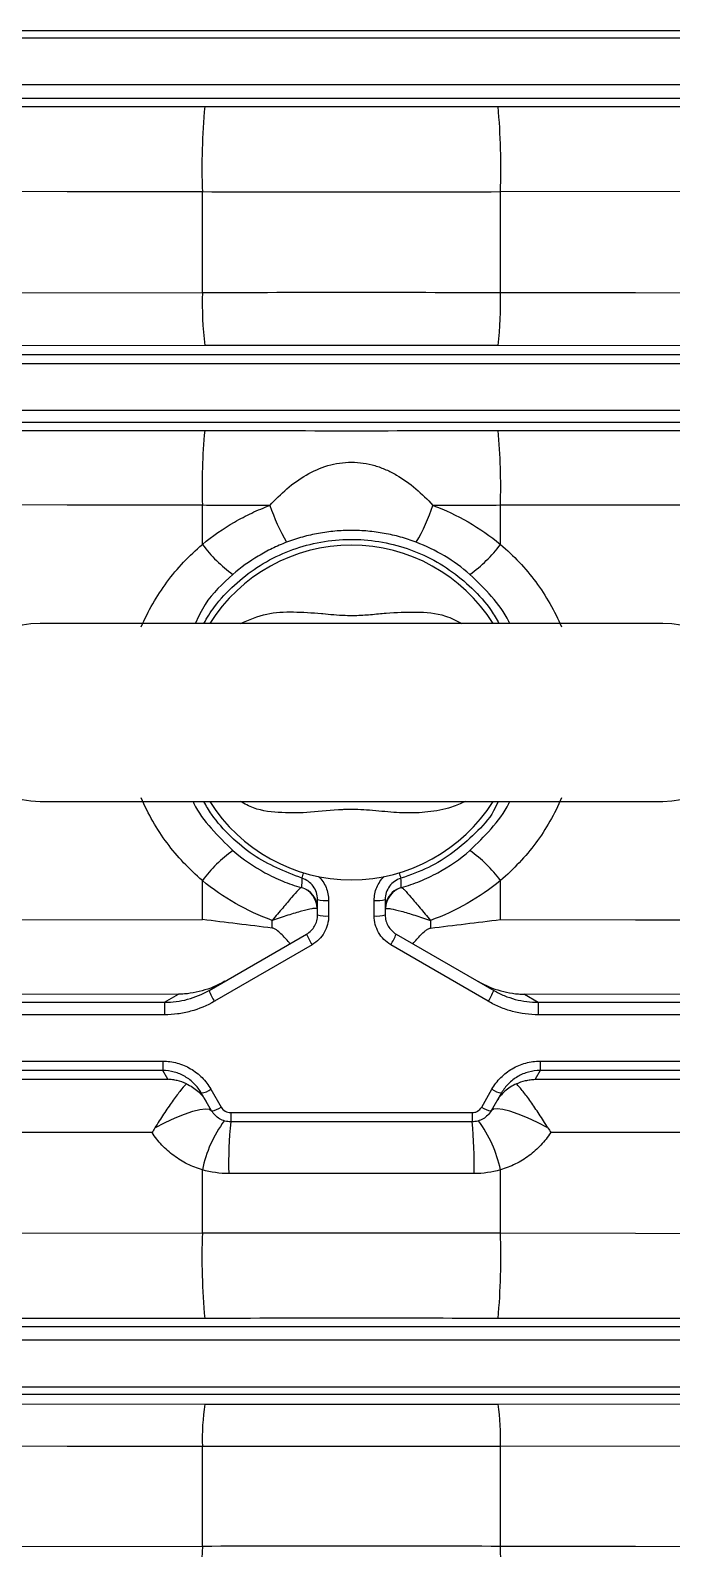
# Paper-space layout '_Top' of a CAD drawing. Header units: inches. Extents: x -10.2 to 13.8, y -10.2 to 6.6.
# Drawn here: x -0.902 to 0.9, y -2.349 to 1.916 of the extents above; entities that cross this region are included whole.
import ezdxf

# ---------------------------------------------------------------- set-up
doc = ezdxf.new("R2010")
doc.units = ezdxf.units.IN
doc.header["$MEASUREMENT"] = 0

psp = doc.layouts.new('_Top')

# ---------------------------------------------------------------- linework, layer by layer
at = {"color": 7, "linetype": 'Continuous', "lineweight": 25}
for p, q in [((-4.4384, 1.9163), (4.4384, 1.9163)), ((4.4384, 1.8942), (-4.4384, 1.8942)), ((-4.4384, 1.7639), (4.4384, 1.7639)), ((-5.4862, 1.7071), (-0.4122, 1.7023)), ((4.4384, 1.7247), (-4.4384, 1.7247)), ((0.4122, 1.7023), (5.4862, 1.7071)), ((-0.4188, 1.1802), (-0.4188, 1.4622)), ((0.4188, 1.1802), (0.4188, 1.4622)), ((-0.4122, 1.0308), (-5.4862, 1.026)), ((5.4862, 1.026), (0.4122, 1.0308)), ((-4.4384, 1.006), (4.4384, 1.006)), ((4.4384, 0.9796), (-4.4384, 0.9796)), ((-4.4384, 0.8494), (4.4384, 0.8494)), ((4.4384, 0.8144), (-4.4384, 0.8144)), ((-5.4862, 0.7965), (-0.4122, 0.7918)), ((0.4122, 0.7918), (5.4862, 0.7965)), ((-0.4188, 0.472), (-0.4188, 0.5819)), ((2.8994, 0.5844), (0.4188, 0.5819)), ((0.4188, 0.472), (0.4188, 0.5819)), ((0.875, 0.25), (-0.875, 0.25)), ((-0.875, -0.25), (0.875, -0.25)), ((-0.4188, -0.5819), (-0.4188, -0.472)), ((0.4188, -0.5819), (0.4188, -0.472)), ((-0.095, -0.5691), (-0.095, -0.5254)), ((-0.064, -0.5279), (-0.064, -0.5717)), ((0.064, -0.5717), (0.064, -0.5279)), ((0.095, -0.5254), (0.095, -0.5691)), ((-1.459, -0.5829), (-0.4188, -0.5819)), ((-0.2223, -0.606), (-0.2223, -0.5842)), ((0.2223, -0.5842), (0.2223, -0.606)), ((-0.4001, -0.781), (-0.126, -0.6227)), ((0.126, -0.6227), (0.4001, -0.781)), ((-0.1105, -0.6526), (-0.3846, -0.8116)), ((0.3846, -0.8116), (0.1105, -0.6526)), ((-0.4861, -0.7919), (-1.4524, -0.7928)), ((-0.5252, -0.8144), (-0.4861, -0.7919)), ((0.4861, -0.7919), (0.5252, -0.8144)), ((1.4524, -0.7928), (0.4861, -0.7919)), ((-1.4148, -0.8144), (-0.5252, -0.8144)), ((-0.5252, -0.8494), (-1.4148, -0.8494)), ((-0.5252, -0.8144), (-0.5252, -0.8494)), ((0.5252, -0.8144), (0.5252, -0.8494)), ((0.5252, -0.8144), (1.4148, -0.8144)), ((1.4148, -0.8494), (0.5252, -0.8494)), ((-1.4097, -0.9796), (-0.5303, -0.9796)), ((-0.5303, -0.9796), (-0.5303, -1.006)), ((0.5303, -0.9796), (1.4097, -0.9796)), ((0.5303, -0.9796), (0.5303, -1.006)), ((-0.5303, -1.006), (-1.4097, -1.006)), ((-0.5161, -1.0307), (-0.5303, -1.006)), ((0.5303, -1.006), (0.5161, -1.0307)), ((1.4097, -1.006), (0.5303, -1.006)), ((-0.395, -1.0584), (-0.3661, -1.1087)), ((0.3661, -1.1087), (0.395, -1.0584)), ((-0.3929, -1.119), (-0.4218, -1.0689)), ((0.4218, -1.0689), (0.3929, -1.119)), ((-0.3392, -1.1243), (0.3392, -1.1243)), ((-0.3392, -1.1243), (-0.3392, -1.15)), ((0.3392, -1.15), (-0.3392, -1.15)), ((0.3392, -1.1243), (0.3392, -1.15)), ((1.3927, -1.1796), (0.5601, -1.1801)), ((-0.4188, -1.4622), (-0.4188, -1.2851)), ((0.4188, -1.4622), (0.4188, -1.2851)), ((-0.4122, -1.7023), (-5.4862, -1.7071)), ((5.4862, -1.7071), (0.4122, -1.7023)), ((-4.4384, -1.7247), (4.4384, -1.7247)), ((4.4384, -1.7639), (-4.4384, -1.7639)), ((-4.4384, -1.8942), (4.4384, -1.8942)), ((4.4384, -1.9163), (-4.4384, -1.9163)), ((-5.4862, -1.9381), (-0.4122, -1.9431)), ((0.4122, -1.9431), (5.4862, -1.9381)), ((-0.4188, -2.3419), (-0.4188, -2.0622)), ((0.4188, -2.3419), (0.4188, -2.0622))]:
    psp.add_line(p, q, dxfattribs=at)
at = {"color": 7, "linetype": 'Continuous', "lineweight": 25, "flags": 128}
for points in [[(-0.4188, 1.4622), (-0.7985, 1.4626), (-2.3176, 1.4645), (-5.4928, 1.4683)], [(5.4928, 1.4683), (5.1131, 1.4679), (3.594, 1.466), (0.4188, 1.4622)], [(-5.4928, 1.1768), (-5.1131, 1.1771), (-3.594, 1.1781), (-0.4188, 1.1802)], [(0.4188, 1.1802), (0.7985, 1.18), (2.3176, 1.1789), (5.4928, 1.1768)], [(-0.4188, 0.5819), (-0.7986, 0.5823), (-2.3176, 0.5838), (-2.8994, 0.5844)], [(0.4188, -0.5819), (0.7986, -0.5823), (1.459, -0.5829)], [(-1.4234, -1.0299), (-0.971, -1.0303), (-0.5161, -1.0307)], [(0.5161, -1.0307), (1.0311, -1.0302), (1.4234, -1.0299)], [(-0.5524, -1.1673), (-0.5232, -1.1523), (-0.495, -1.1392), (-0.4688, -1.1284), (-0.4454, -1.1204), (-0.4256, -1.1153), (-0.4099, -1.1134), (-0.3989, -1.1146), (-0.3929, -1.119)], [(0.5524, -1.1673), (0.5232, -1.1523), (0.495, -1.1392), (0.4688, -1.1284), (0.4454, -1.1204), (0.4256, -1.1153), (0.4099, -1.1134), (0.3989, -1.1146), (0.3929, -1.119)], [(-0.5601, -1.1801), (-0.9399, -1.1799), (-1.3927, -1.1796)], [(-5.4928, -1.4683), (-5.1131, -1.4679), (-3.594, -1.466), (-0.4188, -1.4622)], [(0.4188, -1.4622), (0.7985, -1.4626), (2.3176, -1.4645), (5.4928, -1.4683)], [(-0.4188, -2.0622), (-0.7985, -2.062), (-2.3174, -2.0612), (-5.4928, -2.0595)], [(5.4928, -2.0595), (5.1131, -2.0597), (3.5942, -2.0605), (0.4188, -2.0622)], [(-5.4928, -2.3492), (-5.1131, -2.3487), (-3.5942, -2.3465), (-0.4188, -2.3419)], [(0.4188, -2.3419), (0.7985, -2.3425), (2.3174, -2.3447), (5.4928, -2.3492)]]:
    psp.add_lwpolyline(points, dxfattribs=at)
at = {"color": 7, "linetype": 'Continuous', "lineweight": 25}
for centre, radius, start, end in [((1.4685, 1.5302), 1.8885, 174.7715, 182.0655), ((-1.4685, 1.5302), 1.8885, 357.9345, 5.2285), ((0.6082, 1.1509), 1.0274, 178.3678, 186.715), ((-0.6082, 1.1509), 1.0274, 353.285, 1.6322), ((1.2241, 0.6351), 1.6437, 174.5278, 181.8538), ((-1.2241, 0.6351), 1.6437, 358.1462, 5.4722), ((0.2759, 0.7477), 0.5314, 198.1966, 210.4801), ((-0.2759, 0.7477), 0.5314, 329.5199, 341.8034), ((-0.1057, 0.7053), 0.3904, 216.6978, 234.3994), ((0, 0), 0.47, 32.1349, 147.8651), ((0.1057, 0.7053), 0.3904, 305.6006, 323.3022), ((-0.875, 0), 0.25, 90, 270), ((0.875, 0), 0.25, 270, 90), ((0, 0), 0.47, 212.1349, 327.8651), ((-0.1057, -0.7053), 0.3904, 125.6006, 143.3022), ((0.1057, -0.7053), 0.3904, 36.6978, 54.3994), ((9.9225, -0.7805), 10.0666, 178.20852, 178.35735), ((-0.3073, -0.4012), 0.1801, 338.9755, 344.1244), ((0.3073, -0.4012), 0.1801, 195.8756, 201.0245), ((-9.7601, -0.7756), 9.9042, 1.64143, 1.7927), ((-0.158, -0.5513), 0.0618, 0.4803, 73.6537), ((-0.157, -0.5516), 0.062, 0.0068, 74.13), ((0.158, -0.5513), 0.0618, 106.3463, 179.5197), ((-0.0717, -0.4287), 0.0995, 256.4556, 274.4396), ((0.0717, -0.4287), 0.0995, 265.5604, 283.5444), ((0.157, -0.5515), 0.062, 159.697, 179.9997), ((-0.0717, -0.4798), 0.0922, 255.3569, 274.7859), ((0.0717, -0.4798), 0.0922, 265.2141, 284.6431), ((0.0375, -0.557), 0.1762, 201.9204, 212.8861), ((-0.0375, -0.557), 0.1762, 327.1139, 338.0796), ((-0.2633, -0.7311), 0.1455, 200.0575, 213.6074), ((0.2633, -0.7311), 0.1455, 326.3926, 339.9425), ((-0.4273, -1.0155), 0.0537, 275.8641, 307.048), ((0.4273, -1.0155), 0.0537, 232.952, 264.1359), ((-0.3971, -1.0679), 0.0513, 274.7355, 307.3039), ((0.3971, -1.0679), 0.0513, 232.6961, 265.2645), ((-0.0766, -1.3556), 0.3494, 143.4192, 168.3567), ((0.7737, -1.2646), 1.1187, 174.1213, 181.582), ((-0.7737, -1.2646), 1.1187, 358.418, 5.8787), ((0.0766, -1.3556), 0.3494, 11.6433, 36.5808), ((1.4685, -1.5302), 1.8885, 177.9345, 185.2285), ((-1.4685, -1.5302), 1.8885, 354.7715, 2.0655), ((0.2961, -2.0423), 0.7152, 172.0296, 181.5968), ((-0.2961, -2.0423), 0.7152, 358.4032, 7.9704), ((1.6214, -2.4272), 2.0419, 177.6075, 185.2022), ((-1.6214, -2.4272), 2.0419, 354.7978, 2.3925)]:
    psp.add_arc(centre, radius, start, end, dxfattribs=at)
at = {"color": 8, "linetype": 'Continuous', "lineweight": 25}
psp.add_arc((0.157, -0.5516), 0.062, 105.8736, 159.6929, dxfattribs=at)
at = {"color": 7, "linetype": 'Continuous', "lineweight": 25}
for points in [[(-0.4122, 1.7023), (-0.1374, 1.7021), (0.1374, 1.7021), (0.4122, 1.7023)], [(0.4188, 1.4622), (0.1397, 1.4618), (-0.1397, 1.4618), (-0.4188, 1.4622)], [(-0.4188, 1.1802), (-0.1397, 1.1804), (0.1397, 1.1804), (0.4188, 1.1802)], [(0.4122, 1.0308), (0.1374, 1.0311), (-0.1374, 1.0311), (-0.4122, 1.0308)], [(-0.4122, 0.7918), (-0.1374, 0.7916), (0.1374, 0.7916), (0.4122, 0.7918)], [(-0.229, 0.5817), (-0.2923, 0.5818), (-0.3555, 0.5818), (-0.4188, 0.5819)], [(0.4188, 0.5819), (0.3555, 0.5818), (0.2923, 0.5818), (0.229, 0.5817)], [(-0.1406, -0.492), (-0.1402, -0.492), (-0.14, -0.492), (-0.14, -0.4919)], [(0.14, -0.4919), (0.14, -0.492), (0.1402, -0.492), (0.1406, -0.492)], [(-0.2223, -0.606), (-0.2878, -0.5979), (-0.3533, -0.5899), (-0.4188, -0.5819)], [(0.2223, -0.606), (0.2878, -0.5979), (0.3533, -0.5899), (0.4188, -0.5819)], [(-0.5524, -1.1673), (-0.555, -1.1715), (-0.5576, -1.1758), (-0.5601, -1.1801)], [(0.5524, -1.1673), (0.555, -1.1715), (0.5576, -1.1758), (0.5601, -1.1801)], [(-0.3447, -1.2955), (-0.37, -1.2955), (-0.3947, -1.292), (-0.4188, -1.2851)], [(0.3447, -1.2955), (0.1149, -1.2954), (-0.1149, -1.2954), (-0.3447, -1.2955)], [(0.4188, -1.2851), (0.3947, -1.292), (0.37, -1.2955), (0.3447, -1.2955)], [(-0.4188, -1.4622), (-0.1397, -1.4618), (0.1397, -1.4618), (0.4188, -1.4622)], [(0.4122, -1.7023), (0.1374, -1.7021), (-0.1374, -1.7021), (-0.4122, -1.7023)], [(-0.4122, -1.9431), (-0.1374, -1.9434), (0.1374, -1.9434), (0.4122, -1.9431)], [(0.4188, -2.0622), (0.1397, -2.0623), (-0.1397, -2.0623), (-0.4188, -2.0622)], [(-0.4188, -2.3419), (-0.1397, -2.3415), (0.1397, -2.3415), (0.4188, -2.3419)]]:
    psp.add_open_spline(points, degree=3, dxfattribs=at)
for points, knots in [([(-0.229, 0.5817), (-0.2139, 0.5984), (-0.198, 0.6141), (-0.164, 0.6429), (-0.1457, 0.656), (-0.1077, 0.678), (-0.0877, 0.687), (-0.0448, 0.6997), (-0.0228, 0.7031), (0.0112, 0.7032), (0.0224, 0.7023), (0.0444, 0.699), (0.0553, 0.6966), (0.0767, 0.6903), (0.0871, 0.6864), (0.1073, 0.6776), (0.1171, 0.6726), (0.1457, 0.6561), (0.1639, 0.6429), (0.198, 0.6141), (0.2139, 0.5985), (0.229, 0.5817)], [0, 0, 0, 0, 0.125, 0.125, 0.25, 0.25, 0.375, 0.375, 0.5, 0.5, 0.5625, 0.5625, 0.625, 0.625, 0.6875, 0.6875, 0.75, 0.75, 0.875, 0.875, 1, 1, 1, 1]), ([(-0.4188, 0.472), (-0.3904, 0.4957), (-0.3603, 0.5166), (-0.3128, 0.5441), (-0.2966, 0.5525), (-0.2634, 0.5682), (-0.2463, 0.5753), (-0.229, 0.5817)], [0, 0, 0, 0, 0.5, 0.5, 0.75, 0.75, 1, 1, 1, 1]), ([(0.229, 0.5817), (0.2634, 0.569), (0.2965, 0.5535), (0.3599, 0.5169), (0.3904, 0.4957), (0.4188, 0.472)], [0, 0, 0, 0, 0.5, 0.5, 1, 1, 1, 1]), ([(-0.5906, 0.2402), (-0.5715, 0.2851), (-0.5473, 0.3271), (-0.4893, 0.4053), (-0.456, 0.4406), (-0.4188, 0.472)], [0, 0, 0, 0, 0.5, 0.5, 1, 1, 1, 1]), ([(-0.1821, 0.4781), (-0.196, 0.4728), (-0.2096, 0.4669), (-0.2361, 0.454), (-0.249, 0.447), (-0.2867, 0.4244), (-0.3106, 0.4073), (-0.333, 0.3879)], [0, 0, 0, 0, 0.25, 0.25, 0.5, 0.5, 1, 1, 1, 1]), ([(0.1821, 0.4781), (0.1675, 0.4837), (0.1527, 0.4886), (0.1228, 0.4969), (0.1077, 0.5004), (0.0771, 0.5059), (0.0616, 0.508), (0.0308, 0.5108), (0.0154, 0.5114), (-0.0154, 0.5114), (-0.0308, 0.5108), (-0.0616, 0.508), (-0.0771, 0.5059), (-0.1077, 0.5004), (-0.1228, 0.4969), (-0.1527, 0.4886), (-0.1675, 0.4837), (-0.1821, 0.4781)], [0, 0, 0, 0, 0.125, 0.125, 0.25, 0.25, 0.375, 0.375, 0.5, 0.5, 0.625, 0.625, 0.75, 0.75, 0.875, 0.875, 1, 1, 1, 1]), ([(0.333, 0.3879), (0.3106, 0.4072), (0.2864, 0.4247), (0.236, 0.4548), (0.2096, 0.4676), (0.1821, 0.4781)], [0, 0, 0, 0, 0.5, 0.5, 1, 1, 1, 1]), ([(0.4188, 0.472), (0.4561, 0.4405), (0.4892, 0.4054), (0.5324, 0.3472), (0.5457, 0.3269), (0.5701, 0.2845), (0.581, 0.2627), (0.5906, 0.2402)], [0, 0, 0, 0, 0.5, 0.5, 0.75, 0.75, 1, 1, 1, 1]), ([(-0.4188, -0.472), (-0.4561, -0.4405), (-0.4892, -0.4054), (-0.5324, -0.3472), (-0.5457, -0.3269), (-0.5701, -0.2845), (-0.581, -0.2627), (-0.5906, -0.2402)], [0, 0, 0, 0, 0.5, 0.5, 0.75, 0.75, 1, 1, 1, 1]), ([(0.5906, -0.2402), (0.581, -0.2627), (0.5701, -0.2845), (0.5457, -0.3269), (0.5324, -0.3472), (0.4892, -0.4054), (0.4561, -0.4405), (0.4188, -0.472)], [0, 0, 0, 0, 0.25, 0.25, 0.5, 0.5, 1, 1, 1, 1]), ([(-0.333, -0.3879), (-0.305, -0.412), (-0.2749, -0.4328), (-0.2268, -0.4589), (-0.2102, -0.4668), (-0.176, -0.4808), (-0.1584, -0.4869), (-0.1406, -0.492)], [0, 0, 0, 0, 0.5, 0.5, 0.75, 0.75, 1, 1, 1, 1]), ([(0.1406, -0.492), (0.1584, -0.4869), (0.176, -0.4808), (0.2102, -0.4668), (0.2268, -0.4589), (0.2749, -0.4328), (0.305, -0.412), (0.333, -0.3879)], [0, 0, 0, 0, 0.25, 0.25, 0.5, 0.5, 1, 1, 1, 1]), ([(-0.095, -0.5254), (-0.095, -0.5121), (-0.0993, -0.499), (-0.1112, -0.483), (-0.1159, -0.4783), (-0.1269, -0.4706), (-0.1328, -0.4677), (-0.1392, -0.4658)], [0, 0, 0, 0, 0.5, 0.5, 0.75, 0.75, 1, 1, 1, 1]), ([(-0.092, -0.4609), (-0.0832, -0.4696), (-0.0761, -0.4801), (-0.0689, -0.4972), (-0.0671, -0.5033), (-0.0646, -0.5155), (-0.064, -0.5216), (-0.064, -0.5279)], [0, 0, 0, 0, 0.5, 0.5, 0.75, 0.75, 1, 1, 1, 1]), ([(0.064, -0.5279), (0.064, -0.5216), (0.0646, -0.5155), (0.067, -0.5034), (0.0689, -0.4973), (0.0737, -0.4859), (0.0766, -0.4804), (0.0835, -0.4701), (0.0876, -0.4653), (0.092, -0.4609)], [0, 0, 0, 0, 0.25, 0.25, 0.5, 0.5, 0.75, 0.75, 1, 1, 1, 1]), ([(0.1392, -0.4658), (0.1264, -0.4697), (0.1151, -0.4777), (0.1032, -0.4937), (0.1002, -0.4996), (0.096, -0.5123), (0.095, -0.5188), (0.095, -0.5254)], [0, 0, 0, 0, 0.5, 0.5, 0.75, 0.75, 1, 1, 1, 1]), ([(-0.2223, -0.5842), (-0.2584, -0.5713), (-0.2929, -0.5554), (-0.3584, -0.518), (-0.3895, -0.4965), (-0.4188, -0.472)], [0, 0, 0, 0, 0.5, 0.5, 1, 1, 1, 1]), ([(-0.1406, -0.492), (-0.1413, -0.492), (-0.1424, -0.4927), (-0.1455, -0.4952), (-0.1474, -0.497), (-0.1544, -0.5042), (-0.1607, -0.5113), (-0.1717, -0.5241), (-0.1757, -0.5288), (-0.1841, -0.5387), (-0.1885, -0.544), (-0.1977, -0.5549), (-0.2025, -0.5606), (-0.2123, -0.5722), (-0.2174, -0.5782), (-0.2223, -0.5842)], [0, 0, 0, 0, 0.125, 0.125, 0.25, 0.25, 0.5, 0.5, 0.625, 0.625, 0.75, 0.75, 0.875, 0.875, 1, 1, 1, 1]), ([(0.1406, -0.492), (0.1413, -0.492), (0.1424, -0.4927), (0.1455, -0.4952), (0.1474, -0.497), (0.1544, -0.5042), (0.1607, -0.5113), (0.1717, -0.5241), (0.1757, -0.5288), (0.1841, -0.5387), (0.1885, -0.544), (0.1977, -0.5549), (0.2025, -0.5606), (0.2123, -0.5722), (0.2174, -0.5782), (0.2223, -0.5842)], [0, 0, 0, 0, 0.125, 0.125, 0.25, 0.25, 0.5, 0.5, 0.625, 0.625, 0.75, 0.75, 0.875, 0.875, 1, 1, 1, 1]), ([(0.4188, -0.472), (0.3894, -0.4965), (0.3583, -0.518), (0.2928, -0.5554), (0.2584, -0.5712), (0.2223, -0.5842)], [0, 0, 0, 0, 0.5, 0.5, 1, 1, 1, 1]), ([(-0.0962, -0.5508), (-0.0973, -0.5504), (-0.099, -0.5502), (-0.104, -0.5505), (-0.1072, -0.5509), (-0.1184, -0.5529), (-0.1284, -0.5553), (-0.1457, -0.56), (-0.1519, -0.5617), (-0.1649, -0.5656), (-0.1716, -0.5676), (-0.1855, -0.572), (-0.1928, -0.5743), (-0.2074, -0.5791), (-0.215, -0.5816), (-0.2223, -0.5842)], [0, 0, 0, 0, 0.125, 0.125, 0.25, 0.25, 0.5, 0.5, 0.625, 0.625, 0.75, 0.75, 0.875, 0.875, 1, 1, 1, 1]), ([(0.0962, -0.5508), (0.0973, -0.5504), (0.099, -0.5502), (0.104, -0.5505), (0.1072, -0.5509), (0.1184, -0.5529), (0.1284, -0.5553), (0.1457, -0.56), (0.1519, -0.5617), (0.1649, -0.5656), (0.1716, -0.5676), (0.1855, -0.572), (0.1928, -0.5743), (0.2074, -0.5791), (0.215, -0.5816), (0.2223, -0.5842)], [0, 0, 0, 0, 0.125, 0.125, 0.25, 0.25, 0.5, 0.5, 0.625, 0.625, 0.75, 0.75, 0.875, 0.875, 1, 1, 1, 1]), ([(-0.126, -0.6227), (-0.1212, -0.62), (-0.117, -0.6167), (-0.1093, -0.6091), (-0.106, -0.6047), (-0.1006, -0.5954), (-0.0985, -0.5903), (-0.0957, -0.5798), (-0.095, -0.5745), (-0.095, -0.5691)], [0, 0, 0, 0, 0.25, 0.25, 0.5, 0.5, 0.75, 0.75, 1, 1, 1, 1]), ([(-0.064, -0.5717), (-0.064, -0.5799), (-0.0651, -0.588), (-0.0692, -0.6037), (-0.0724, -0.6114), (-0.0805, -0.6254), (-0.0855, -0.632), (-0.097, -0.6435), (-0.1034, -0.6485), (-0.1105, -0.6526)], [0, 0, 0, 0, 0.25, 0.25, 0.5, 0.5, 0.75, 0.75, 1, 1, 1, 1]), ([(0.1105, -0.6526), (0.1034, -0.6485), (0.0969, -0.6435), (0.0855, -0.632), (0.0804, -0.6254), (0.0724, -0.6113), (0.0692, -0.6036), (0.0651, -0.588), (0.064, -0.5799), (0.064, -0.5717)], [0, 0, 0, 0, 0.25, 0.25, 0.5, 0.5, 0.75, 0.75, 1, 1, 1, 1]), ([(0.095, -0.5691), (0.095, -0.5745), (0.0957, -0.5798), (0.0985, -0.5902), (0.1006, -0.5953), (0.106, -0.6047), (0.1093, -0.609), (0.117, -0.6167), (0.1212, -0.62), (0.126, -0.6227)], [0, 0, 0, 0, 0.25, 0.25, 0.5, 0.5, 0.75, 0.75, 1, 1, 1, 1]), ([(-0.1726, -0.6497), (-0.1798, -0.6412), (-0.1871, -0.6328), (-0.1989, -0.6208), (-0.203, -0.6169), (-0.2096, -0.6117), (-0.2119, -0.6101), (-0.2168, -0.6074), (-0.2195, -0.6063), (-0.2223, -0.606)], [0, 0, 0, 0, 0.5, 0.5, 0.75, 0.75, 0.875, 0.875, 1, 1, 1, 1]), ([(0.1726, -0.6497), (0.1797, -0.6413), (0.187, -0.633), (0.1988, -0.621), (0.2029, -0.617), (0.2095, -0.6117), (0.2118, -0.6101), (0.2168, -0.6074), (0.2195, -0.6063), (0.2223, -0.606)], [0, 0, 0, 0, 0.5, 0.5, 0.75, 0.75, 0.875, 0.875, 1, 1, 1, 1]), ([(-0.3557, -0.7554), (-0.3766, -0.7674), (-0.398, -0.7761), (-0.4306, -0.7851), (-0.4416, -0.7874), (-0.4582, -0.7899), (-0.4638, -0.7905), (-0.4749, -0.7915), (-0.4806, -0.7918), (-0.4861, -0.7919)], [0, 0, 0, 0, 0.5, 0.5, 0.75, 0.75, 0.875, 0.875, 1, 1, 1, 1]), ([(0.3557, -0.7554), (0.3766, -0.7674), (0.398, -0.7761), (0.4306, -0.7851), (0.4416, -0.7874), (0.4582, -0.7899), (0.4638, -0.7905), (0.4749, -0.7915), (0.4806, -0.7918), (0.4861, -0.7919)], [0, 0, 0, 0, 0.5, 0.5, 0.75, 0.75, 0.875, 0.875, 1, 1, 1, 1]), ([(-0.5252, -0.8144), (-0.5142, -0.8144), (-0.5032, -0.8137), (-0.4815, -0.8109), (-0.4707, -0.8087), (-0.4391, -0.8002), (-0.4191, -0.792), (-0.4001, -0.781)], [0, 0, 0, 0, 0.25, 0.25, 0.5, 0.5, 1, 1, 1, 1]), ([(0.4001, -0.781), (0.4096, -0.7865), (0.4194, -0.7913), (0.4396, -0.7997), (0.4501, -0.8032), (0.4816, -0.8116), (0.5032, -0.8144), (0.5252, -0.8144)], [0, 0, 0, 0, 0.25, 0.25, 0.5, 0.5, 1, 1, 1, 1]), ([(-0.3846, -0.8116), (-0.4059, -0.824), (-0.4284, -0.8333), (-0.4639, -0.8429), (-0.4761, -0.8454), (-0.5005, -0.8486), (-0.5128, -0.8494), (-0.5252, -0.8494)], [0, 0, 0, 0, 0.5, 0.5, 0.75, 0.75, 1, 1, 1, 1]), ([(0.5252, -0.8494), (0.5004, -0.8494), (0.4762, -0.8462), (0.4408, -0.8367), (0.429, -0.8327), (0.4063, -0.8233), (0.3952, -0.8178), (0.3846, -0.8116)], [0, 0, 0, 0, 0.5, 0.5, 0.75, 0.75, 1, 1, 1, 1]), ([(-0.5303, -0.9796), (-0.5165, -0.9796), (-0.5029, -0.9814), (-0.4831, -0.9868), (-0.4765, -0.9891), (-0.4639, -0.9944), (-0.4578, -0.9974), (-0.4402, -1.0078), (-0.4292, -1.0163), (-0.4101, -1.0356), (-0.4018, -1.0465), (-0.395, -1.0584)], [0, 0, 0, 0, 0.25, 0.25, 0.375, 0.375, 0.5, 0.5, 0.75, 0.75, 1, 1, 1, 1]), ([(0.395, -1.0584), (0.4018, -1.0465), (0.41, -1.0357), (0.4244, -1.0211), (0.4296, -1.0165), (0.4404, -1.0081), (0.4461, -1.0043), (0.4637, -0.994), (0.4766, -0.9886), (0.5029, -0.9814), (0.5165, -0.9796), (0.5303, -0.9796)], [0, 0, 0, 0, 0.25, 0.25, 0.375, 0.375, 0.5, 0.5, 0.75, 0.75, 1, 1, 1, 1]), ([(-0.4218, -1.0689), (-0.4273, -1.0594), (-0.4339, -1.0508), (-0.4492, -1.0354), (-0.458, -1.0285), (-0.4722, -1.0203), (-0.477, -1.0179), (-0.4872, -1.0136), (-0.4924, -1.0118), (-0.5083, -1.0075), (-0.5192, -1.006), (-0.5303, -1.006)], [0, 0, 0, 0, 0.25, 0.25, 0.5, 0.5, 0.625, 0.625, 0.75, 0.75, 1, 1, 1, 1]), ([(0.5303, -1.006), (0.5192, -1.006), (0.5083, -1.0075), (0.4872, -1.0132), (0.4769, -1.0176), (0.4627, -1.0258), (0.4582, -1.0288), (0.4495, -1.0356), (0.4454, -1.0392), (0.4339, -1.0508), (0.4273, -1.0594), (0.4218, -1.0689)], [0, 0, 0, 0, 0.25, 0.25, 0.5, 0.5, 0.625, 0.625, 0.75, 0.75, 1, 1, 1, 1]), ([(-0.4637, -1.0435), (-0.4692, -1.0491), (-0.4753, -1.0562), (-0.4888, -1.0731), (-0.4962, -1.083), (-0.5115, -1.1044), (-0.5194, -1.1161), (-0.5358, -1.1409), (-0.5441, -1.1538), (-0.5524, -1.1673)], [0, 0, 0, 0, 0.25, 0.25, 0.5, 0.5, 0.75, 0.75, 1, 1, 1, 1]), ([(-0.4637, -1.0435), (-0.4722, -1.0394), (-0.4808, -1.0364), (-0.4939, -1.0333), (-0.4983, -1.0324), (-0.5072, -1.0312), (-0.5116, -1.0309), (-0.5161, -1.0307)], [0, 0, 0, 0, 0.5, 0.5, 0.75, 0.75, 1, 1, 1, 1]), ([(-0.4637, -1.0435), (-0.4515, -1.0487), (-0.4408, -1.0557), (-0.4268, -1.0682), (-0.4224, -1.0727), (-0.4166, -1.08), (-0.4147, -1.0825), (-0.4112, -1.0876), (-0.4095, -1.0902), (-0.408, -1.0929)], [0, 0, 0, 0, 0.5, 0.5, 0.75, 0.75, 0.875, 0.875, 1, 1, 1, 1]), ([(0.4637, -1.0435), (0.4515, -1.0487), (0.4408, -1.0557), (0.4268, -1.0682), (0.4224, -1.0727), (0.4166, -1.08), (0.4147, -1.0825), (0.4112, -1.0876), (0.4095, -1.0902), (0.408, -1.0929)], [0, 0, 0, 0, 0.5, 0.5, 0.75, 0.75, 0.875, 0.875, 1, 1, 1, 1]), ([(0.4637, -1.0435), (0.4722, -1.0394), (0.4808, -1.0364), (0.4939, -1.0333), (0.4983, -1.0324), (0.5072, -1.0312), (0.5116, -1.0309), (0.5161, -1.0307)], [0, 0, 0, 0, 0.5, 0.5, 0.75, 0.75, 1, 1, 1, 1]), ([(0.5524, -1.1673), (0.544, -1.1538), (0.5358, -1.1409), (0.5197, -1.1164), (0.5117, -1.1048), (0.4962, -1.083), (0.489, -1.0733), (0.4789, -1.0606), (0.4756, -1.0567), (0.4694, -1.0495), (0.4665, -1.0463), (0.4637, -1.0435)], [0, 0, 0, 0, 0.25, 0.25, 0.5, 0.5, 0.75, 0.75, 0.875, 0.875, 1, 1, 1, 1]), ([(-0.3661, -1.1087), (-0.3633, -1.1134), (-0.3594, -1.1173), (-0.3501, -1.1228), (-0.3447, -1.1243), (-0.3392, -1.1243)], [0, 0, 0, 0, 0.5, 0.5, 1, 1, 1, 1]), ([(0.3392, -1.1243), (0.342, -1.1243), (0.3446, -1.1239), (0.3499, -1.1225), (0.3524, -1.1214), (0.3594, -1.1173), (0.3633, -1.1134), (0.3661, -1.1087)], [0, 0, 0, 0, 0.25, 0.25, 0.5, 0.5, 1, 1, 1, 1]), ([(-0.3392, -1.15), (-0.3447, -1.15), (-0.35, -1.1493), (-0.3605, -1.1465), (-0.3655, -1.1444), (-0.3749, -1.139), (-0.3792, -1.1356), (-0.3869, -1.128), (-0.3902, -1.1237), (-0.3929, -1.119)], [0, 0, 0, 0, 0.25, 0.25, 0.5, 0.5, 0.75, 0.75, 1, 1, 1, 1]), ([(0.3929, -1.119), (0.3902, -1.1237), (0.3869, -1.128), (0.3792, -1.1356), (0.3749, -1.139), (0.3655, -1.1444), (0.3604, -1.1465), (0.35, -1.1493), (0.3447, -1.15), (0.3392, -1.15)], [0, 0, 0, 0, 0.25, 0.25, 0.5, 0.5, 0.75, 0.75, 1, 1, 1, 1]), ([(-0.4188, -1.2851), (-0.4334, -1.2808), (-0.4474, -1.2753), (-0.4743, -1.262), (-0.4872, -1.2541), (-0.5113, -1.2362), (-0.5225, -1.2263), (-0.5428, -1.2046), (-0.552, -1.1927), (-0.5601, -1.1801)], [0, 0, 0, 0, 0.25, 0.25, 0.5, 0.5, 0.75, 0.75, 1, 1, 1, 1]), ([(0.5601, -1.1801), (0.5521, -1.1927), (0.5428, -1.2046), (0.5224, -1.2264), (0.5113, -1.2363), (0.4874, -1.254), (0.4745, -1.2619), (0.4474, -1.2753), (0.4334, -1.2808), (0.4188, -1.2851)], [0, 0, 0, 0, 0.25, 0.25, 0.5, 0.5, 0.75, 0.75, 1, 1, 1, 1])]:
    psp.add_open_spline(points, degree=3, knots=knots, dxfattribs=at)
at = {"color": 8, "linetype": 'Continuous', "lineweight": 25}
for points, knots in [([(-0.415, 0.25), (-0.4054, 0.2659), (-0.3814, 0.3055), (-0.3307, 0.3588), (-0.266, 0.4097), (-0.194, 0.4482), (-0.116, 0.4745), (-0.0353, 0.4872), (0.0472, 0.4862), (0.1277, 0.4715), (0.2053, 0.4432), (0.2766, 0.4026), (0.3401, 0.3499), (0.3868, 0.2986), (0.4077, 0.2623), (0.4147, 0.25)], [0, 0, 0, 0, 0.055619, 0.1387505, 0.219325, 0.3022215, 0.3827441, 0.4655963, 0.5463045, 0.6293634, 0.7102456, 0.7934847, 0.8743524, 0.957565, 1, 1, 1, 1]), ([(-0.333, 0.3879), (-0.3618, 0.3616), (-0.4056, 0.3218), (-0.4303, 0.2683), (-0.4388, 0.25)], [0, 0, 0, 0, 0.657641, 1, 1, 1, 1]), ([(0.4448, 0.25), (0.444, 0.2518), (0.4317, 0.2796), (0.3949, 0.3275), (0.3538, 0.3676), (0.333, 0.3879)], [0, 0, 0, 0, 0.033006, 0.509626, 1, 1, 1, 1]), ([(-0.312, 0.25), (-0.2876, 0.2604), (-0.2395, 0.2808), (-0.1625, 0.2837), (-0.1099, 0.2803), (-0.0616, 0.2758), (-0.0306, 0.2728), (0.0156, 0.2724), (0.0549, 0.2749), (0.1125, 0.281), (0.1819, 0.2835), (0.2545, 0.2786), (0.2955, 0.2577), (0.3107, 0.25)], [0, 0, 0, 0, 0.1274939, 0.2513949, 0.3776166, 0.3827769, 0.475723, 0.5140341, 0.578266, 0.6454217, 0.7804931, 0.9184331, 1, 1, 1, 1]), ([(-0.4448, -0.25), (-0.444, -0.2518), (-0.4317, -0.2796), (-0.3949, -0.3275), (-0.3538, -0.3676), (-0.333, -0.3879)], [0, 0, 0, 0, 0.033006, 0.509626, 1, 1, 1, 1]), ([(-0.1392, -0.4658), (-0.1867, -0.447), (-0.2594, -0.4182), (-0.34, -0.3497), (-0.3868, -0.2986), (-0.4077, -0.2623), (-0.4147, -0.25)], [0, 0, 0, 0, 0.42358, 0.649296, 0.881556, 1, 1, 1, 1]), ([(0.3205, -0.25), (0.3076, -0.2558), (0.2734, -0.2712), (0.2265, -0.279), (0.1724, -0.2832), (0.1189, -0.2817), (0.0548, -0.2745), (0.0038, -0.272), (-0.0532, -0.2743), (-0.1147, -0.2822), (-0.1956, -0.2827), (-0.2632, -0.2765), (-0.3, -0.2566), (-0.3121, -0.25)], [0, 0, 0, 0, 0.067418, 0.177544, 0.229242, 0.33131, 0.434698, 0.526962, 0.54111, 0.675181, 0.803922, 0.935489, 1, 1, 1, 1]), ([(0.4123, -0.25), (0.4082, -0.2591), (0.3932, -0.2929), (0.3482, -0.3407), (0.2876, -0.3949), (0.2169, -0.4382), (0.1654, -0.4565), (0.1392, -0.4658)], [0, 0, 0, 0, 0.083452, 0.309313, 0.541704, 0.767575, 1, 1, 1, 1]), ([(0.333, -0.3879), (0.3533, -0.3682), (0.3944, -0.3282), (0.4314, -0.2803), (0.444, -0.2518), (0.4448, -0.25)], [0, 0, 0, 0, 0.476639, 0.966994, 1, 1, 1, 1])]:
    psp.add_open_spline(points, degree=3, knots=knots, dxfattribs=at)

doc.saveas('drawing.dxf')
